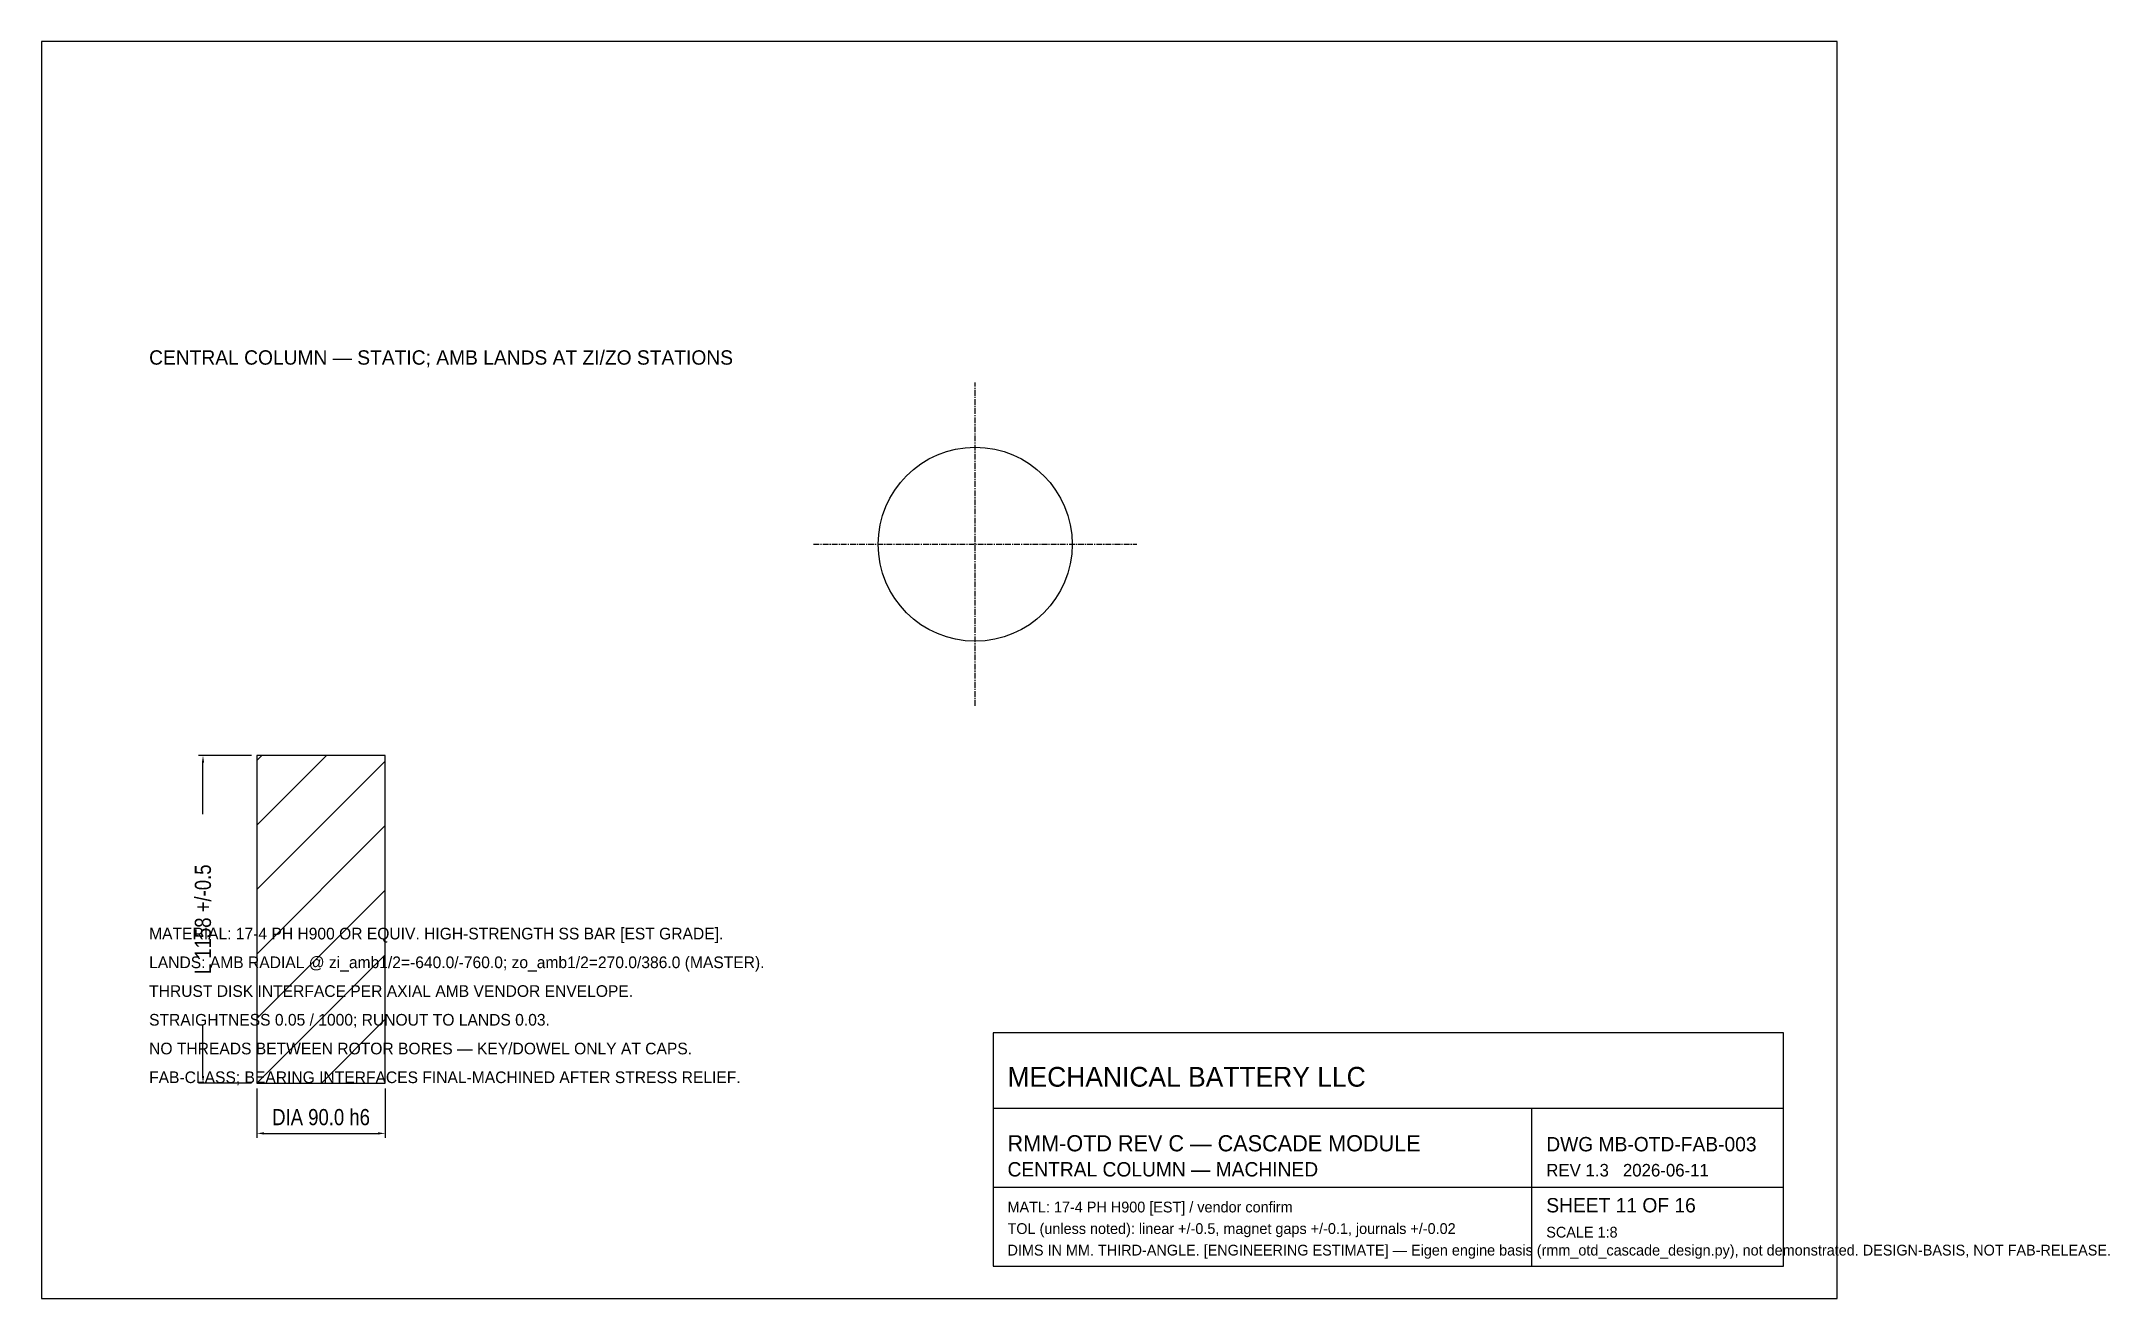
# Model space of a CAD drawing. Header units: millimetres. Extents: x 0 to 1152, y 0 to 700.
import ezdxf

# ---------------------------------------------------------------- set-up
doc = ezdxf.new("R2010")
doc.units = ezdxf.units.MM
doc.linetypes.add('CENTER', pattern=[5.08, 3.175, -0.635, 0.635, -0.635])
for name, color, linetype in [('CENTER', 1, 'CENTER'), ('DIM', 3, 'CONTINUOUS'), ('NOTE', 2, 'CONTINUOUS')]:
    doc.layers.add(name, color=color, linetype=linetype)
for name, color, linetype, true_color in [('HATCH', 8, 'CONTINUOUS', 0x6e6e6e), ('OUTLINE', 7, 'CONTINUOUS', 0x000000), ('TEXT', 7, 'CONTINUOUS', 0x000000), ('TITLE', 7, 'CONTINUOUS', 0x000000)]:
    doc.layers.add(name, color=color, linetype=linetype, true_color=true_color)
doc.styles.add('OpenSansCondensed-Light', font='OpenSansCondensed-Light.ttf')
doc.dimstyles.new('MB', dxfattribs={"dimtxt": 9, "dimasz": 4, "dimexe": 2.5, "dimexo": 3, "dimgap": 2, "dimtad": 1, "dimdec": 1, "dimcen": 2.5, "dimazin": 3, "dimtfac": 1, "dimtmove": 0, "dimatfit": 3})

# ---------------------------------------------------------------- blocks, each defined once
blk = doc.blocks.new('_CLOSEDFILLED')
at = {"color": 0, "linetype": 'BYBLOCK'}
blk.add_solid([(-1, 0.16), (0, 0), (-1, -0.16)], dxfattribs=at)
blk = doc.blocks.new('*D1')
for p, q in [((117, 302.385), (87.5, 302.385)), ((90, 269.6925), (90, 298.385)), ((90, 124), (90, 152.6925)), ((117, 120), (87.5, 120))]:
    blk.add_line(p, q)
at = {"layer": 'Defpoints'}
for p in [(120, 302.385), (90, 120), (120, 120)]:
    blk.add_point(p, dxfattribs=at)
at = {"layer": 'DIM', "xscale": 4, "yscale": 4}
for p, rotation in [((90, 302.385), 90), ((90, 120), 270)]:
    blk.add_blockref('_CLOSEDFILLED', p, dxfattribs=dict(at, rotation=rotation))
at = {"layer": 'DIM', "insert": (90, 211.1925), "char_height": 9, "attachment_point": 5, "rotation": 90, "style": 'OpenSansCondensed-Light'}
blk.add_mtext('L 1158 +/-0.5', dxfattribs=at)

msp = doc.modelspace()

# ---------------------------------------------------------------- hatches: boundary and pattern name
at = {"layer": 'HATCH'}
h = msp.add_hatch(dxfattribs=at)
h.set_pattern_fill('ANSI31', scale=8)
h.paths.add_polyline_path([(120, 120), (191.5, 120), (191.5, 302.385), (120, 302.385)])

# ---------------------------------------------------------------- linework, layer by layer
at = {"layer": 'CENTER'}
for p, q in [((520, 330), (520, 510)), ((430, 420), (610, 420))]:
    msp.add_line(p, q, dxfattribs=at)
at = {"layer": 'OUTLINE'}
msp.add_lwpolyline([(120, 120), (191.5, 120), (191.5, 302.385), (120, 302.385)], close=True, dxfattribs=at)
msp.add_circle((520, 420), 54, dxfattribs=at)
at = {"layer": 'TITLE'}
for p, q in [((530, 106), (970, 106)), ((830, 18), (830, 106)), ((530, 62), (970, 62))]:
    msp.add_line(p, q, dxfattribs=at)
for points in [[(0, 0), (1000, 0), (1000, 700), (0, 700)], [(530, 18), (970, 18), (970, 148), (530, 148)]]:
    msp.add_lwpolyline(points, close=True, dxfattribs=at)

# ---------------------------------------------------------------- texts
at = {"layer": 'NOTE'}
for s, height, p in [('MATERIAL: 17-4 PH H900 OR EQUIV. HIGH-STRENGTH SS BAR [EST GRADE].', 6.5, (60, 200)), ('LANDS: AMB RADIAL @ zi_amb1/2=-640.0/-760.0; zo_amb1/2=270.0/386.0 (MASTER).', 6.5, (60, 184)), ('THRUST DISK INTERFACE PER AXIAL AMB VENDOR ENVELOPE.', 6.5, (60, 168)), ('STRAIGHTNESS 0.05 / 1000; RUNOUT TO LANDS 0.03.', 6.5, (60, 152)), ('NO THREADS BETWEEN ROTOR BORES — KEY/DOWEL ONLY AT CAPS.', 6.5, (60, 136)), ('FAB-CLASS; BEARING INTERFACES FINAL-MACHINED AFTER STRESS RELIEF.', 6.5, (60, 120)), ('DIMS IN MM. THIRD-ANGLE. [ENGINEERING ESTIMATE] — Eigen engine basis (rmm_otd_cascade_design.py), not demonstrated. DESIGN-BASIS, NOT FAB-RELEASE.', 6, (538, 24))]:
    msp.add_text(s, height=height, dxfattribs=at).set_placement(p)
at = {"layer": 'TEXT'}
for s, height, p in [('CENTRAL COLUMN — MACHINED', 8, (538, 68)), ('REV 1.3   2026-06-11', 7, (838, 68)), ('MATL: 17-4 PH H900 [EST] / vendor confirm', 6, (538, 48)), ('TOL (unless noted): linear +/-0.5, magnet gaps +/-0.1, journals +/-0.02', 6, (538, 36)), ('SCALE 1:8', 6, (838, 34))]:
    msp.add_text(s, height=height, dxfattribs=at).set_placement(p)
at = {"layer": 'TITLE'}
for s, height, p in [('CENTRAL COLUMN — STATIC; AMB LANDS AT ZI/ZO STATIONS', 8, (60, 520)), ('MECHANICAL BATTERY LLC', 11, (538, 118)), ('RMM-OTD REV C — CASCADE MODULE', 9, (538, 82)), ('DWG MB-OTD-FAB-003', 8, (838, 82)), ('SHEET 11 OF 16', 8, (838, 48))]:
    msp.add_text(s, height=height, dxfattribs=at).set_placement(p)

# ---------------------------------------------------------------- dimensions: what is measured, and where the dimension line sits
at = {"layer": 'DIM'}
dim = msp.add_linear_dim(base=(90, 120), p1=(120, 120), p2=(120, 302.385), angle=90, text='L 1158 +/-0.5', dimstyle='MB', dxfattribs=at)
dim.commit()
dim.dimension.update_dxf_attribs({"geometry": '*D1', "text_midpoint": (90, 211.192)})
msp.add_linear_dim(base=(120, 92), p1=(120, 120), p2=(191.5, 120), text='DIA 90.0 h6', dimstyle='MB', dxfattribs=at).render()

doc.saveas('drawing.dxf')
